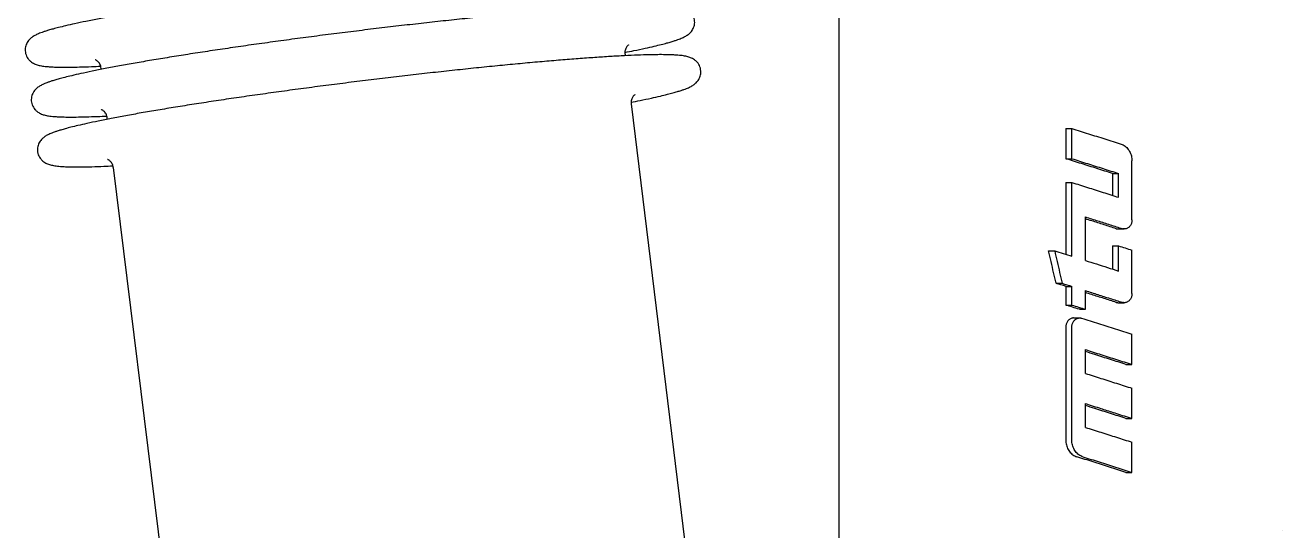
# Model space of a CAD drawing. Header units: millimetres. Extents: x 156850 to 204135, y 56350 to 74150.
# Drawn here: x 175172.2 to 175447, y 61056.7 to 61167.3 of the extents above; entities that cross this region are included whole.
import ezdxf

# ---------------------------------------------------------------- set-up
doc = ezdxf.new("R2010")
doc.units = ezdxf.units.MM
doc.header["$LTSCALE"] = 150
doc.layers.add('-----33 Equipment', color=5, linetype='Continuous')

# ---------------------------------------------------------------- blocks, each defined once
blk = doc.blocks.new('X-2F-PLAN$0$A$C73FA2420')
at = {"color": 0, "linetype": 'Continuous'}
for p, q in [((1381.908152194927, 446.7976703034947), (836.7559062951477, 379.8613911654102)), ((1395.801257343148, 333.6474090163829), (1136.864728303044, 301.854000996449)), ((1363.692932849284, 242.4056886315811), (1363.692932849284, 241.0789493003977)), ((1356.582421072642, 240.7819498826284), (1356.582421072642, 239.4556835659896)), ((1347.007505656919, 238.6604667876964), (1322.329798956867, 238.6604667876964)), ((1322.329798956867, 237.3348075263784), (1347.007505656919, 237.3348075263784)), ((1349.007505656919, 236.9635183076025), (1349.007505656919, 235.6383356244187)), ((1355.913956402568, 238.6604667876964), (1351.83395640261, 238.6604667876964)), ((1351.83395640261, 238.6604667876964), (1351.83395640261, 237.3348075263784)), ((1351.83395640261, 237.3348075263784), (1355.913956402568, 237.3348075263784)), ((1355.913956402568, 238.6604667876964), (1355.913956402568, 237.3348075263784)), ((1362.513956402545, 237.3348075263784), (1378.63395640254, 237.3348075263784)), ((1378.63395640254, 238.6604667876964), (1362.931843027123, 238.6604667876964)), ((1378.63395640254, 238.6604667876964), (1378.63395640254, 237.3348075263784)), ((1390.433956402587, 238.6604667876964), (1383.83395640261, 238.6604667876964)), ((1383.83395640261, 238.6604667876964), (1383.83395640261, 237.3348075263784)), ((1383.83395640261, 237.3348075263784), (1390.433956402587, 237.3348075263784)), ((1390.433956402587, 238.6604667876964), (1390.433956402587, 237.3348075263784)), ((1325.076134229079, 234.368162497005), (1330.276134229032, 234.368162497005)), ((1336.876134229125, 234.368162497005), (1342.076134229079, 234.368162497005)), ((1350.896134229028, 235.6929935223889), (1350.896134229028, 234.368162497005)), ((1350.896134229028, 234.368162497005), (1354.976134229102, 234.368162497005)), ((1361.576134229079, 234.368162497005), (1371.096134229098, 234.368162497005)), ((1364.771771174157, 228.4453185396851), (1359.693699808558, 228.4453185396851)), ((1364.771771174157, 228.4453185396851), (1364.771771174157, 227.122407265706)), ((1380.591771174222, 228.4453185396851), (1375.81345408014, 228.4453185396851)), ((1380.591771174222, 228.4453185396851), (1380.591771174222, 227.122407265706)), ((1315.233949000714, 225.5134744896786), (1315.233949000714, 224.1912979286863)), ((1327.033949000644, 225.5134744896786), (1327.033949000644, 224.1912979286863)), ((1338.833949000691, 225.5134744896786), (1338.833949000691, 224.1912979286863)), ((1352.340399746317, 227.187562809384), (1352.340399746317, 225.9080175601994)), ((1359.271771174157, 227.122407265706), (1364.771771174157, 227.122407265706)), ((1368.460399746429, 227.187562809384), (1368.460399746429, 225.9080175601994)), ((1375.391771174152, 227.122407265706), (1380.591771174222, 227.122407265706)), ((1315.233949000714, 224.1912979286863), (1321.833949000691, 224.1912979286863)), ((1327.033949000644, 224.1912979286863), (1333.633949000621, 224.1912979286863)), ((1338.833949000691, 224.1912979286863), (1345.433949000668, 224.1912979286863)), ((1354.340399746317, 224.1912979286863), (1363.833949000691, 224.1912979286863)), ((1370.460399746429, 224.1912979286863), (1383.338106446317, 224.1912979286863)), ((1302.448157497216, 191.2276443605078), (1302.448135373765, 191.2284752476262))]:
    blk.add_line(p, q, dxfattribs=at)
for points, start_tangent, end_tangent in [([(1411.823120238376, 393.0427064680262), (1411.207258557784, 397.9825564891216), (1410.576086285291, 402.8955842052237), (1409.932732128538, 407.7573961659218), (1409.280378241208, 412.5438754531206), (1408.622241697158, 417.2313143223873), (1407.961554700043, 421.7965479095001), (1407.301543048699, 426.2170902180951), (1406.645402559428, 430.4712711233879), (1405.996270676376, 434.5383869293728), (1405.357200935716, 438.3988088194164), (1404.731110287714, 442.0342195571284), (1404.120636159671, 445.428266337316), (1403.528553838725, 448.5640826306771), (1402.955739207449, 451.4344219418126), (1402.428823893075, 453.9132479215041), (1401.981412986177, 455.878114834486), (1401.605885725236, 457.4127011785167), (1401.284645296051, 458.630028554413), (1401.006833926076, 459.6019086547894), (1400.762676003971, 460.3862453175243), (1400.543704630109, 461.0279908975936), (1400.342999276472, 461.5604628472938), (1400.152431197115, 462.0137957336265), (1399.964850017452, 462.4092763880035), (1399.770904746023, 462.7665952980751), (1399.559910213808, 463.1004828592995), (1399.331287549459, 463.406199819583), (1399.066540767672, 463.6999586297898), (1398.745125375222, 463.9870959998807), (1398.34654261393, 464.2599741378217), (1397.879921409418, 464.4866172744078), (1397.379096149816, 464.6379160856013), (1396.811856690678, 464.7084037337918), (1396.20607983449, 464.6715591818211), (1395.60747349041, 464.5168976210989), (1395.064949624357, 464.2594919044059), (1394.596059840056, 463.9216006792267), (1394.191514002974, 463.506791550084), (1393.897772859433, 463.0932190919993), (1393.683733284706, 462.6926552642835), (1393.520045294892, 462.2911919811741), (1393.388985269121, 461.8700208428199), (1393.283651259844, 461.4250803351169), (1393.194984094938, 460.9298100806773), (1393.118911586818, 460.3586231946247), (1393.053601678926, 459.6782062869752), (1392.999614737579, 458.8496801079018), (1392.959417518228, 457.8227500627981), (1392.937742914772, 456.5348676597932), (1392.941952761728, 454.9026477924781), (1392.98307316273, 452.8147751538781), (1393.072774060653, 450.2306059075054), (1393.165005432209, 448.2092124862247)], (-0.1218693434056041, 0.9925461516412648), (0.04958674985948228, -0.9987698204483475)), ([(1422.726165156346, 394.3814320507227), (1422.110303475754, 399.3212820718181), (1421.479131203261, 404.2343097879202), (1420.835777046625, 409.0961217486183), (1420.183423159178, 413.8826010358753), (1419.525286615128, 418.5700399052002), (1418.864599618013, 423.135273492313), (1418.204587966669, 427.555815800908), (1417.548447477398, 431.8099967060843), (1416.899315594346, 435.8771125121275), (1416.260245853802, 439.7375344021129), (1415.6341552058, 443.3729451398249), (1415.023681077641, 446.7669919201289), (1414.431598756812, 449.9028082134901), (1413.858784125419, 452.7731475246255), (1413.331868810928, 455.2519735042006), (1412.884457904147, 457.216840417299), (1412.508930643322, 458.7514267613296), (1412.187690214021, 459.9687541371095), (1411.909878844046, 460.9406342376024), (1411.665720921941, 461.7249709002208), (1411.446749548079, 462.3667164804065), (1411.246044194442, 462.8991884301067), (1411.055476115085, 463.352521316323), (1410.867894935422, 463.7480019708164), (1410.673949663993, 464.1053208808298), (1410.462955131778, 464.439208441996), (1410.234332467429, 464.7449254022795), (1409.969585685642, 465.0386842126027), (1409.648170293309, 465.3258215826936), (1409.2495875319, 465.5986997205764), (1408.782966327388, 465.8253428572207), (1408.28214106767, 465.9766416682978), (1407.714901608648, 466.0471293166047), (1407.10912475246, 466.0102847645176), (1406.51051840838, 465.8556232039118), (1405.967994542327, 465.5982174872188), (1405.499104758026, 465.2603262619814), (1405.094558920944, 464.8455171328969), (1404.800817777519, 464.4319446746958), (1404.586778202676, 464.0313808470964), (1404.423090212862, 463.6299175639288), (1404.292030187207, 463.2087464255164), (1404.186696177814, 462.7638059179299), (1404.098029013025, 462.2685356633738), (1404.021956504905, 461.6973487773212), (1403.956646596896, 461.0169318697881), (1403.902659655549, 460.1884056907147), (1403.862462436198, 459.1614756456111), (1403.840787832742, 457.8735932424897), (1403.844997679815, 456.241373375291), (1403.8861180807, 454.1535007366911), (1403.975818978623, 451.5693314902019), (1404.068050350179, 449.5479380689794)], (-0.1218693434056041, 0.9925461516412648), (0.04958674985955854, -0.9987698204483051)), ([(1400.920075320406, 391.7039808852132), (1400.304213639814, 396.6438309063087), (1399.673041367321, 401.5568586224108), (1399.029687210568, 406.4186705831089), (1398.377333323122, 411.2051498704241), (1397.719196779188, 415.8925887396908), (1397.058509782073, 420.4578223266872), (1396.398498130613, 424.8783646353986), (1395.742357641342, 429.1325455405749), (1395.093225758406, 433.1996613466181), (1394.454156017746, 437.0600832366035), (1393.828065369744, 440.6954939743155), (1393.217591241701, 444.0895407546195), (1392.625508920755, 447.2253570479807), (1392.052694289479, 450.0956963591161), (1391.525778975105, 452.5745223386912), (1391.078368068207, 454.5393892516731), (1390.702840807266, 456.0739755957038), (1390.381600378081, 457.2913029716001), (1390.103789008106, 458.2631830720929), (1389.859631086001, 459.0475197347114), (1389.640659712022, 459.6892653147806), (1389.439954358502, 460.2217372644809), (1389.249386279029, 460.6750701508136), (1389.061805099482, 461.0705508051906), (1388.867859827937, 461.4278697153204), (1388.656865295721, 461.7617572764866), (1388.428242631489, 462.0674742368283), (1388.163495849818, 462.3612330470933), (1387.842080457252, 462.6483704171842), (1387.443497695844, 462.9212485551252), (1386.976876491331, 463.1478916915949), (1386.47605123173, 463.2991905027884), (1385.908811772708, 463.3696781510953), (1385.30303491652, 463.3328335990082), (1384.704428572324, 463.178172038286), (1384.161904706387, 462.9207663217094), (1383.693014922086, 462.5828750964138), (1383.288469085004, 462.1680659673875), (1382.994727941463, 461.7544935091864), (1382.78068836662, 461.353929681587), (1382.617000376922, 460.9524663984193), (1382.485940351151, 460.531295260007), (1382.380606341874, 460.0863547524204), (1382.291939176968, 459.5910844979226), (1382.215866668848, 459.0198976118118), (1382.15055676084, 458.3394807042787), (1382.096569819609, 457.5109545250889), (1382.056372600142, 456.4840244801017), (1382.034697996802, 455.1961420769803), (1382.038907843758, 453.5639222097816), (1382.08002824476, 451.4760495711234), (1382.169729142683, 448.8918803246925), (1382.261462514638, 446.8805213070009)], (-0.1218693434054671, 0.9925461516412991), (0.04954964354120885, -0.9987716620053426)), ([(1403.347107941518, 449.4591940463288), (1403.576972496463, 449.4623638846097), (1404.06771955092, 449.5465677884058), (1404.514897183748, 449.7254886461888), (1404.872999112471, 449.9594382682117), (1405.162341182353, 450.2369897129247), (1405.340063989046, 450.4756980026723), (1405.438043272472, 450.652381024498), (1405.481383884093, 450.7568061014172)], (0.9993698042303614, -0.03549639973558837), (0.9322388094410007, -0.3618436156353656)), ([(1381.908152194927, 446.7976703034947), (1382.391313605476, 446.9100814517005), (1382.802829293301, 447.1004222452757), (1383.133053855388, 447.3368735071854), (1383.388470519334, 447.5977014072123), (1383.55079637072, 447.8253595029819), (1383.643292734283, 447.9993682630011), (1383.67401704553, 448.0783326909877)], (0.9925461516389871, 0.1218693434227696), (0.3813108468977952, 0.9244468822132705)), ([(1392.444063023548, 448.1204684635741), (1392.673927578493, 448.1236383017967), (1393.164674632833, 448.2078422057093), (1393.611852265778, 448.3867630634923), (1393.969954194501, 448.6207126853988), (1394.259296264383, 448.8982641302282), (1394.437019071192, 449.1369724199176), (1394.534998354502, 449.3136554416851), (1394.578338966123, 449.4180805187207)], (0.9993698042308832, -0.03549639973497049), (0.9322388094413157, -0.3618436156351423)), ([(1407.067519481294, 334.9894010550925), (1407.462805084651, 333.026834126329), (1407.989720399142, 330.5480081466958), (1408.43713130604, 328.5831412337138), (1408.812658566982, 327.0485548896249), (1409.133898996166, 325.8312275137869), (1409.411710366025, 324.859347413294), (1409.65586828813, 324.0750107506756), (1409.874839662225, 323.4332651706063), (1410.075545015745, 322.9007932209061), (1410.266113095218, 322.4474603345734), (1410.453694274765, 322.0519796801964), (1410.647639546311, 321.6946607701248), (1410.858634078526, 321.3607732089004), (1411.087256742758, 321.0550562486169), (1411.352003524429, 320.7612974382937), (1411.673418916995, 320.4741600682028), (1412.072001678403, 320.20128193032), (1412.538622882916, 319.9746387936757), (1413.039448142517, 319.8233399825986), (1413.606687601423, 319.7528523342917), (1414.212464457727, 319.7896968863788), (1414.811070801807, 319.944358447101), (1415.353594667744, 320.2017641636776), (1415.822484452161, 320.5396553889732), (1416.227030289127, 320.9544645179994), (1416.520771432668, 321.3680369762005), (1416.734811007627, 321.7686008037999), (1416.898498997325, 322.1700640870258), (1417.02955902298, 322.5912352253799), (1417.134893032373, 323.0361757330247), (1417.223560197279, 323.5314459875226), (1417.299632705399, 324.1026328735752), (1417.364942613407, 324.7830497811083), (1417.418929554638, 325.6115759602981), (1417.459126773989, 326.6385060052853), (1417.480801377445, 327.9263884084066), (1417.476591530372, 329.5586082756054), (1417.435471129487, 331.6464809143217), (1417.345770231448, 334.2306501606945), (1417.206968606682, 337.1602423475124), (1417.022872050991, 340.3462073329138), (1416.794100414496, 343.7877895113779), (1416.522091140621, 347.4671621011803), (1416.208233974758, 351.3679779777885), (1415.854133788496, 355.4717359591159), (1415.461578081944, 359.758651711687), (1415.032532608719, 364.2078775098198), (1414.569140163949, 368.7976124063134), (1414.07371159771, 373.5052571857814), (1413.548715666984, 378.3075522980071), (1412.996767038829, 383.180715301598), (1412.420613174676, 388.1005753700156), (1411.823120238376, 393.0427064680262)], (0.1935535254235676, -0.9810897169964445), (-0.1218693434047982, 0.9925461516413584)), ([(1396.164206193993, 333.6520358087146), (1396.559760166681, 331.6881085435743), (1397.086675481172, 329.2092825638829), (1397.53408638807, 327.2444156509009), (1397.909613649012, 325.7098293069284), (1398.230854078196, 324.492501930974), (1398.508665448055, 323.5206218305975), (1398.75282337016, 322.7362851679209), (1398.971794744139, 322.0945395877934), (1399.172500097775, 321.5620676380931), (1399.363068177132, 321.1087347518187), (1399.550649356795, 320.7132540973835), (1399.744594628224, 320.3559351873118), (1399.95558916044, 320.0220476260874), (1400.184211824788, 319.716330665804), (1400.448958606459, 319.4225718555972), (1400.770373999025, 319.1354344853899), (1401.168956760317, 318.8625563476235), (1401.635577964829, 318.6359132109792), (1402.136403224431, 318.4846143997856), (1402.703642683453, 318.4141267515952), (1403.309419539641, 318.4509713036241), (1403.90802588372, 318.6056328642881), (1404.450549749774, 318.8630385809229), (1404.919439534191, 319.2009298062185), (1405.323985371273, 319.6157389353029), (1405.617726514814, 320.0293113933876), (1405.831766089541, 320.4298752211034), (1405.995454079355, 320.8313385042129), (1406.12651410501, 321.2525096426252), (1406.231848114403, 321.6974501503282), (1406.320515279309, 322.1927204047097), (1406.396587787429, 322.7639072908205), (1406.461897695321, 323.4443241984118), (1406.515884636668, 324.2728503774852), (1406.556081856019, 325.2997804225306), (1406.577756459475, 326.5876628255937), (1406.573546612519, 328.2198826929089), (1406.532426211517, 330.3077553315088), (1406.442725313478, 332.8919245778816), (1406.303923688713, 335.8215167646995), (1406.119827133021, 339.0074817502173), (1405.891055496526, 342.4490639286232), (1405.619046222651, 346.1284365184838), (1405.305189056788, 350.029252395092), (1404.951088870526, 354.133010376303), (1404.558533163974, 358.4199261289905), (1404.129487690749, 362.8691519270069), (1403.666095245979, 367.4588868235005), (1403.170666679624, 372.1665316030849), (1402.645670749014, 376.9688267153106), (1402.093722120742, 381.8419897189015), (1401.517568256706, 386.7618497872027), (1400.920075320406, 391.7039808852132)], (0.1935484914089577, -0.9810907101146525), (-0.1218693434047982, 0.9925461516413584)), ([(1397.818754283595, 332.8518199059763), (1397.83750926971, 332.8147856643191), (1397.749179891194, 332.9335529961972), (1397.604054347612, 333.0857194369892), (1397.388751070015, 333.2598366488237), (1397.087761719828, 333.4366126346285), (1396.732950736652, 333.5729219780769), (1396.303072292474, 333.6546876418288), (1395.801257343148, 333.6474090163829)], (0.4682296413877877, -0.8836068146666841), (-0.9925461516386449, -0.1218693434254178)), ([(1408.72192015138, 334.189570678398), (1408.721464600181, 334.1895158556872), (1408.653388367617, 334.2708906307817), (1408.531798948534, 334.4010035371757), (1408.34202301933, 334.5621644615894), (1408.065739405691, 334.7372495332966), (1407.722572623752, 334.8845919275773), (1407.313954119687, 334.9807695556083), (1406.841571795754, 334.9988921835902), (1406.346843612613, 334.913556670188)], (-0.8900777514929061, -0.4558087268355676), (-0.9616557893285257, -0.274259262107019)), ([(1356.582421072642, 240.7819498826284), (1358.953005128307, 241.3229491782258), (1361.32317680202, 241.8641956938081), (1363.692932849284, 242.4056886315811)], (0.974949473828405, 0.2224264451042026), (0.974858050343351, 0.2228267974928164)), ([(1355.913956402568, 238.6604667876964), (1356.248228349374, 239.7206764207804), (1356.582421072642, 240.7819498826284)], (0.3008666141044696, 0.9536662311927585), (0.3001886511275788, 0.9538798528818844)), ([(1356.582421072642, 239.4556835659896), (1356.248228148208, 238.3947146997089), (1355.913956402568, 237.3348075263784)], (-0.3002676281151686, -0.9538549950102452), (-0.3009441298326717, -0.9536417727424749)), ([(1363.692932849284, 241.0789493003977), (1361.323174695252, 240.5376144318725), (1358.953003027011, 239.9965255893185), (1356.582421072642, 239.4556835659896)], (-0.9748722572762054, -0.2227646336234534), (-0.9749634154010189, -0.2223653269496345)), ([(1363.692932849284, 241.0789493003977), (1363.103568272199, 239.2052297641058), (1362.513956402545, 237.3348075263784)], (-0.299752295131114, -0.9540170656563461), (-0.3009441298520369, -0.9536417727362413)), ([(1322.329798956867, 238.6604667876964), (1321.783056160435, 238.6268865211168), (1321.243428051355, 238.5257746726274), (1320.729291882017, 238.3602843491244), (1320.248219598783, 238.1333293513744), (1319.80766612757, 237.8474801538978), (1319.422502591042, 237.5120691509219), (1319.098738082685, 237.1330985273817), (1318.841474211658, 236.7153323520906), (1318.659280817024, 236.2716969687026)], (-1.000000000000292, 0), (-0.3016344028873228, -0.9534236660556048)), ([(1318.659280817024, 234.9467063415796), (1318.841467952705, 235.3902064721915), (1319.09872459108, 235.8078501377022), (1319.422482671798, 236.1867132401094), (1319.8076408325, 236.5220311880112), (1320.248191888095, 236.8078036027146), (1320.729265600909, 237.0346996200969), (1321.243405960035, 237.2001479378087), (1321.783042628434, 237.3012350981007), (1322.329798956867, 237.3348075263784)], (0.3017102608917302, 0.9533996635579671), (1.000000000000232, 0)), ([(1349.007499294821, 236.9635188755929), (1349.002289259457, 237.0858715871), (1348.950467155431, 237.3655781669077), (1348.844596630894, 237.6339344865992), (1348.687788597425, 237.883461097721), (1348.484508419177, 238.1073129255092), (1348.240505173686, 238.2993331198813), (1347.962891919888, 238.4541507490794), (1347.65938211442, 238.5677101601032), (1347.338032234344, 238.6371097426163), (1347.007505656919, 238.6604667876964)], (1.155433820385424e-05, 0.9999999999333424), (-0.9999999999993621, 0)), ([(1347.007505656919, 237.3348075263784), (1347.338036125177, 237.3114565419964), (1347.659391700174, 237.2420743511175), (1347.962906079134, 237.1285433251178), (1348.24052102922, 236.9737654197961), (1348.484522854909, 236.7817964858841), (1348.68779994431, 236.5580061501241), (1348.844604046084, 236.3085498844739), (1348.950470726704, 236.0402709126938), (1349.002289995202, 235.7606462268741), (1349.007499282015, 235.6383362382185)], (1.000000000000924, 0), (-1.161367684780478e-05, -0.9999999999328357)), ([(1350.896134229028, 235.6929935223889), (1351.365121180424, 237.175677928084), (1351.83395640261, 238.6604667876964)], (0.3018211183536256, 0.9533645748168932), (0.3008666141044502, 0.9536662311927413)), ([(1351.83395640261, 237.3348075263784), (1351.365120795672, 235.8504349131254), (1350.896134229028, 234.368162497005)], (-0.3009441298373213, -0.9536417727409033), (-0.3018965727285493, -0.9533406837929602)), ([(1378.63395640254, 237.3348075263784), (1377.554004304111, 233.9194574098219), (1376.473263617139, 230.5152850068989), (1375.391771174152, 227.122407265706)], (-0.3009441298396607, -0.9536417727401855), (-0.3042539104194252, -0.9525909709809981)), ([(1380.591771174222, 228.4453185396851), (1381.673267506529, 231.8390891607851), (1382.754008255899, 235.2441777687054), (1383.83395640261, 238.6604667876964)], (0.3041835803869657, 0.9526134312631848), (0.3008666140937029, 0.9536662311961382)), ([(1383.83395640261, 237.3348075263784), (1382.754004304064, 233.9194574098219), (1381.673263617209, 230.5152850068989), (1380.591771174222, 227.122407265706)], (-0.3009441298397588, -0.9536417727401724), (-0.3042539104194252, -0.9525909709809981)), ([(1390.433956402587, 237.3348075263784), (1389.293043119018, 233.7270750451135), (1388.151251542033, 230.1318230392062), (1387.008624586277, 226.5491877311724)], (-0.3009441298429781, -0.9536417727391363), (-0.3044423318339139, -0.9525307693652357)), ([(1315.233949000714, 225.5134744896786), (1316.376557042822, 229.0868928025011), (1317.518348680576, 232.6730124391033), (1318.659280817024, 236.2716969687026)], (0.3051522146206934, 0.9523035891521663), (0.3016344028925633, 0.9534236660539221)), ([(1318.659280817024, 234.9467063415796), (1317.518344404525, 231.3489857247914), (1316.376552839414, 227.7638043526094), (1315.233949000714, 224.1912979286863)], (-0.3017102608943011, -0.9533996635572504), (-0.3052204337280673, -0.9522817266097324)), ([(1325.076134229079, 234.368162497005), (1323.996156380512, 230.9645923774224), (1322.915415706113, 227.5722653897246), (1321.833949000691, 224.1912979286863)], (-0.3018965727332368, -0.9533406837914485), (-0.3052204337272695, -0.9522817266100307)), ([(1327.033949000644, 225.5134744896786), (1328.115419460111, 228.895303332014), (1329.196160196909, 232.2885153489187), (1329.856337787467, 234.3680139185744)], (0.305152214621937, 0.9523035891517357), (0.3022496692322502, 0.9532287959609024)), ([(1330.276134229032, 234.368162497005), (1329.196156380465, 230.9645923774224), (1329.022647701204, 230.4190483501879)], (-0.3018965727297983, -0.953340683792523), (-0.3031758218949532, -0.9529346362780331)), ([(1336.876134229125, 234.368162497005), (1335.796156380442, 230.9645923774224), (1334.715415706043, 227.5722653897246), (1333.633949000621, 224.1912979286863)], (-0.3018965727331254, -0.9533406837914324), (-0.3052204337272694, -0.9522817266100303)), ([(1342.076134229079, 234.368162497005), (1340.996156380512, 230.9645923774224), (1339.915415706113, 227.5722653897246), (1338.833949000691, 224.1912979286863)], (-0.3018965727332368, -0.9533406837914485), (-0.3052204337272695, -0.9522817266100307)), ([(1338.833949000691, 225.5134744896786), (1339.915419460041, 228.895303332014), (1340.996160196839, 232.2885153489187), (1341.656337787514, 234.3680139185744)], (0.3051522146221028, 0.9523035891517369), (0.30224966923206, 0.95322879596091)), ([(1348.939357309486, 235.1997843618155), (1347.771769930609, 231.5171128213988), (1346.603285248857, 227.8475690855994), (1345.433949000668, 224.1912979286863)], (-0.3016288479576545, -0.9534254234494104), (-0.3052204337245365, -0.9522817266108741)), ([(1349.007499282015, 235.6383362382185), (1348.99849203229, 235.4776108976803), (1348.939357309486, 235.1997843618155)], (-1.161361271446926e-05, -0.9999999999324914), (-0.3016288480426077, -0.953425423422186)), ([(1354.976134229102, 234.368162497005), (1354.120748071815, 231.6712735721958), (1353.26487957919, 228.981426987506), (1352.40854809375, 226.2986839858931)], (-0.301896572732743, -0.9533406837915673), (-0.3045247647471387, -0.9525044187066622)), ([(1352.40854809375, 227.6213863366866), (1353.264881967101, 230.3048242796212), (1354.120750492555, 232.9953805321129), (1354.556353820721, 234.3680644878186)], (0.3044550256691869, 0.9525267121423873), (0.3022496537726753, 0.9532288008628652)), ([(1361.576134229079, 234.368162497005), (1360.808398152818, 231.947225890297), (1360.040272333077, 229.531958939624), (1359.271771174157, 227.122407265706)], (-0.3018965727325679, -0.9533406837916985), (-0.3042539104166525, -0.9525909709818932)), ([(1371.096134229098, 234.368162497005), (1370.240748071927, 231.6712735721958), (1369.384879579186, 228.981426987506), (1368.528548093745, 226.2986839858931)], (-0.3018965727328821, -0.9533406837915831), (-0.3045247647471387, -0.9525044187066622)), ([(1368.528548093745, 227.6213863366866), (1369.384881967097, 230.3048242796212), (1370.24075049255, 232.9953805321129), (1370.676353820716, 234.3680644878186)], (0.3044550256691869, 0.9525267121423873), (0.3022496537726753, 0.9532288008628652)), ([(1329.022647701204, 230.4190483501879), (1328.115415706066, 227.5722653897246), (1327.033949000644, 224.1912979286863)], (-0.3031758218828855, -0.9529346362818778), (-0.3052204337351481, -0.9522817266074843)), ([(1354.340399746317, 224.1912979286863), (1354.009671455016, 224.214317268983), (1353.688018516055, 224.2827541987062), (1353.384280700004, 224.3947582719265), (1353.106618055026, 224.5474266671808), (1352.862724987906, 224.7367396065965), (1352.659605798312, 224.9574691447197), (1352.502972972812, 225.2035909927799), (1352.397270528716, 225.4683790542767), (1352.345579397515, 225.7444756734185), (1352.340406658361, 225.8649487365037)], (-1.000000000000979, 0), (1.735059324584952e-05, 0.9999999998491444)), ([(1352.40854809375, 227.6213863366866), (1352.349437771947, 227.3467026758008), (1352.340406646486, 227.1875418695272)], (-0.3044550257244112, -0.9525267121247221), (-1.730624566340919e-05, -0.999999999850126)), ([(1352.340406658361, 225.8649487365037), (1352.349438111996, 226.0240725374897), (1352.40854809375, 226.2986839858931)], (1.735062288879468e-05, 0.9999999998493544), (0.3045247647987598, 0.9525044186902524)), ([(1364.771771174157, 227.122407265706), (1364.302927189856, 225.6557813003892), (1363.833949000691, 224.1912979286863)], (-0.3042539104213441, -0.9525909709804082), (-0.3052204337224947, -0.9522817266116187)), ([(1370.460399746429, 224.1912979286863), (1370.129671455128, 224.214317268983), (1369.808018516051, 224.2827541987062), (1369.504280699999, 224.3947582719265), (1369.226618055021, 224.5474266671808), (1368.982724987902, 224.7367396065965), (1368.779605798307, 224.9574691447197), (1368.622972972807, 225.2035909927799), (1368.517270528828, 225.4683790542767), (1368.465579397511, 225.7444756734185), (1368.460406658356, 225.8649487365037)], (-1.000000000000979, 0), (1.735059324584952e-05, 0.9999999998491444)), ([(1368.528548093745, 227.6213863366866), (1368.469437771942, 227.3467026758008), (1368.460406646482, 227.1875418695272)], (-0.3044550257244112, -0.9525267121247221), (-1.730624566340919e-05, -0.999999999850126)), ([(1368.460406658356, 225.8649487365037), (1368.469438111992, 226.0240725374897), (1368.528548093745, 226.2986839858931)], (1.735062288879468e-05, 0.9999999998493544), (0.3045247647987598, 0.9525044186902524)), ([(1387.008624586277, 226.5491877311724), (1386.826715638279, 226.110836740816), (1386.5697964133, 225.6982456159894), (1386.246357910684, 225.3241473507951), (1385.861486667884, 224.993215497816), (1385.421095198835, 224.7112553038169), (1384.939999962109, 224.4874117349973), (1384.42569190776, 224.3242000995087), (1383.88562432758, 224.2244467186974), (1383.338106446317, 224.1912979286863)], (-0.3044423318442901, -0.9525307693619159), (-1.000000000000274, 0))]:
    blk.add_spline(points, degree=3, dxfattribs=dict(at, start_tangent=start_tangent, end_tangent=end_tangent))
blk = doc.blocks.new('X-2F-PLAN$0$zw$C47F')
at = {"layer": '-----33 Equipment'}
blk.add_line((5540.855062095798, 1136.297062433208), (3625.855062095332, 1136.297062433208), dxfattribs=at)
blk.add_blockref('X-2F-PLAN$0$A$C73FA2420', (2898.048655769322, 848.0194521513768), dxfattribs=at)

msp = doc.modelspace()

# ---------------------------------------------------------------- block references
at = {"layer": '-----33 Equipment', "rotation": 90.00000000000001}
msp.add_blockref('X-2F-PLAN$0$zw$C47F', (176486.2969182868, 56856.21575695537), dxfattribs=at)

doc.saveas('drawing.dxf')
